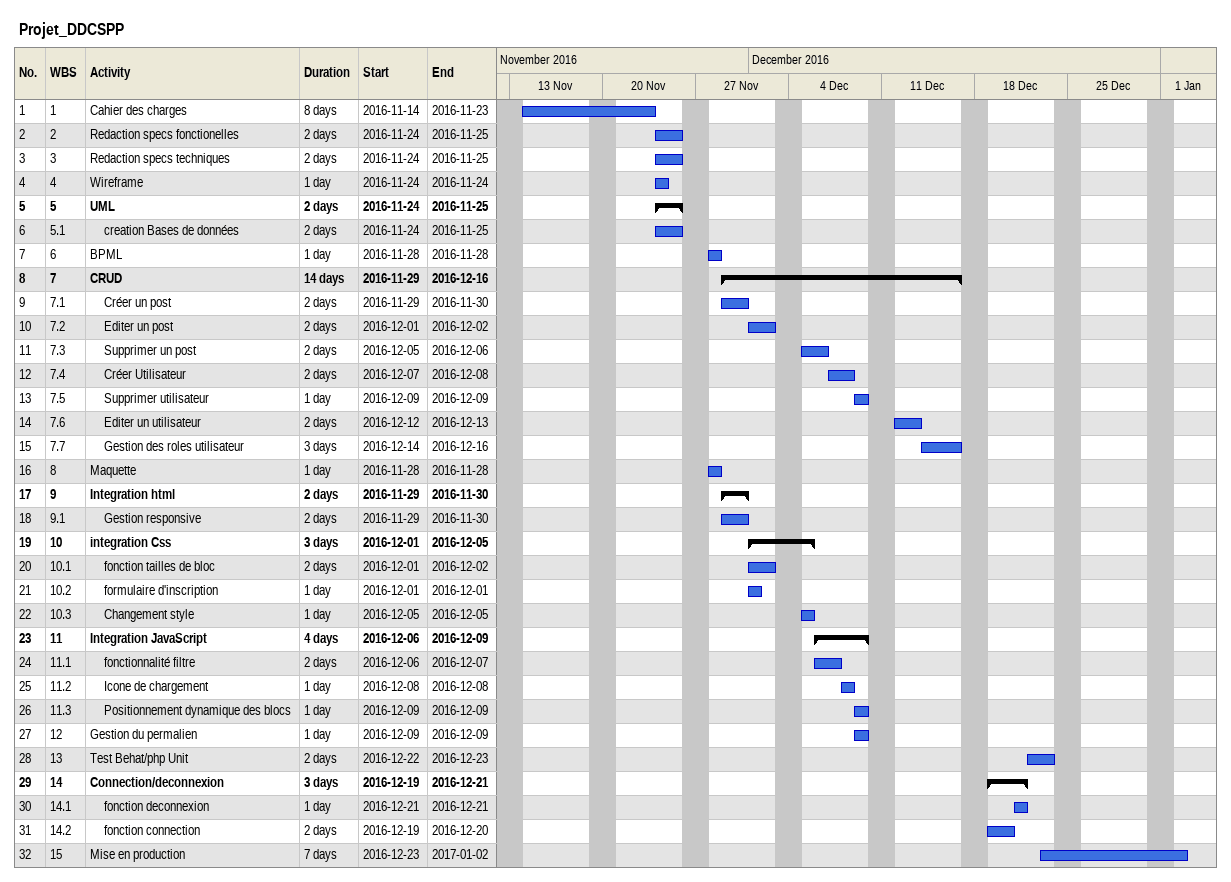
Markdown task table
Projet_DDCSPP

| ID | WBS | Task | Duration | Start | Finish |
|---|---|---|---|---|---|
| 1 | 1 | Cahier des charges | 8d | 2016-11-14 | 2016-11-23 |
| 2 | 2 | Redaction specs fonctionelles | 2d | 2016-11-24 | 2016-11-25 |
| 3 | 3 | Redaction specs techniques | 2d | 2016-11-24 | 2016-11-25 |
| 4 | 4 | Wireframe | 1d | 2016-11-24 | 2016-11-24 |
| 5 | 5 | **UML** | 2d | 2016-11-24 | 2016-11-25 |
| 6 | 5.1 | creation Bases de données | 2d | 2016-11-24 | 2016-11-25 |
| 7 | 6 | BPML | 1d | 2016-11-28 | 2016-11-28 |
| 8 | 7 | **CRUD** | 14d | 2016-11-29 | 2016-12-16 |
| 9 | 7.1 | Créer un post | 2d | 2016-11-29 | 2016-11-30 |
| 10 | 7.2 | Editer un post | 2d | 2016-12-01 | 2016-12-02 |
| 11 | 7.3 | Supprimer un post | 2d | 2016-12-05 | 2016-12-06 |
| 12 | 7.4 | Créer Utilisateur | 2d | 2016-12-07 | 2016-12-08 |
| 13 | 7.5 | Supprimer utilisateur | 1d | 2016-12-09 | 2016-12-09 |
| 14 | 7.6 | Editer un utilisateur | 2d | 2016-12-12 | 2016-12-13 |
| 15 | 7.7 | Gestion des roles utilisateur | 3d | 2016-12-14 | 2016-12-16 |
| 16 | 8 | Maquette | 1d | 2016-11-28 | 2016-11-28 |
| 17 | 9 | **Integration html** | 2d | 2016-11-29 | 2016-11-30 |
| 18 | 9.1 | Gestion responsive | 2d | 2016-11-29 | 2016-11-30 |
| 19 | 10 | **integration Css** | 3d | 2016-12-01 | 2016-12-05 |
| 20 | 10.1 | fonction tailles de bloc | 2d | 2016-12-01 | 2016-12-02 |
| 21 | 10.2 | formulaire d'inscription | 1d | 2016-12-01 | 2016-12-01 |
| 22 | 10.3 | Changement style | 1d | 2016-12-05 | 2016-12-05 |
| 23 | 11 | **Integration JavaScript** | 4d | 2016-12-06 | 2016-12-09 |
| 24 | 11.1 | fonctionnalité filtre | 2d | 2016-12-06 | 2016-12-07 |
| 25 | 11.2 | Icone de chargement | 1d | 2016-12-08 | 2016-12-08 |
| 26 | 11.3 | Positionnement dynamique des blocs | 1d | 2016-12-09 | 2016-12-09 |
| 27 | 12 | Gestion du permalien | 1d | 2016-12-09 | 2016-12-09 |
| 28 | 13 | Test Behat/php Unit | 2d | 2016-12-22 | 2016-12-23 |
| 29 | 14 | **Connection/deconnexion** | 3d | 2016-12-19 | 2016-12-21 |
| 30 | 14.1 | fonction deconnexion | 1d | 2016-12-21 | 2016-12-21 |
| 31 | 14.2 | fonction connection | 2d | 2016-12-19 | 2016-12-20 |
| 32 | 15 | Mise en production | 7d | 2016-12-23 | 2017-01-02 |
